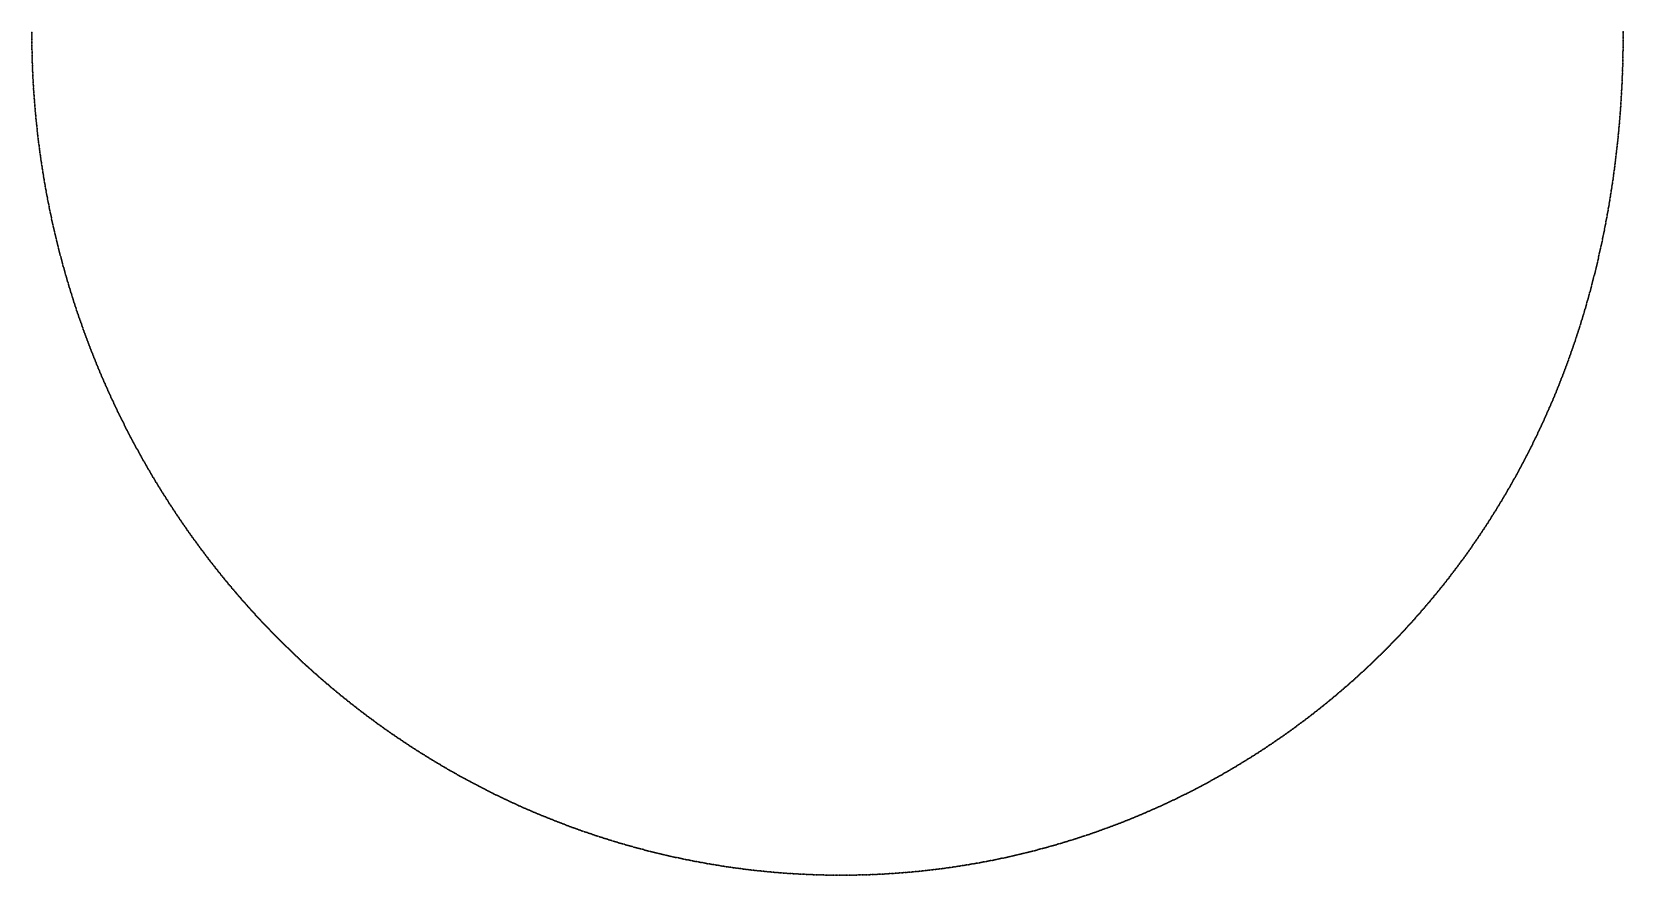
# Model space of a CAD drawing. Header units: metres. Extents: x -299 to 250, y -290 to 291.
# Drawn here: x -299 to 250, y -290 to 0 of the extents above; entities that cross this region are included whole.
import ezdxf

# ---------------------------------------------------------------- set-up
doc = ezdxf.new("R2010")
doc.units = ezdxf.units.M

msp = doc.modelspace()

# ---------------------------------------------------------------- linework, layer by layer
for p in [(-298.55, 0.13), (249.54, 0.34), (249.54, 0), (249.54, 0), (-298.55, -0.37), (-298.55, -0.86), (-298.55, -1.36), (-298.55, -1.85), (-298.54, -2.35), (-298.54, -2.84), (-298.54, -3.34), (-298.53, -3.83), (-298.52, -4.33), (-298.52, -4.82), (-298.51, -5.31), (249.51, -4.61), (249.51, -5.1), (249.52, -3.62), (249.52, -4.12), (249.53, -2.14), (249.53, -2.63), (249.53, -3.13), (249.54, -0.16), (249.54, -0.65), (249.54, -1.15), (249.54, -1.64), (249.54, -1.64), (-298.5, -5.81), (-298.49, -6.3), (-298.48, -6.8), (-298.47, -7.29), (-298.46, -7.79), (-298.44, -8.28), (-298.43, -8.78), (-298.41, -9.27), (-298.4, -9.76), (-298.38, -10.26), (-298.37, -10.75), (249.39, -10.54), (249.41, -10.05), (249.42, -9.55), (249.43, -9.06), (249.44, -8.57), (249.46, -8.07), (249.47, -7.08), (249.47, -7.58), (249.48, -6.59), (249.49, -6.09), (249.5, -5.6), (-298.35, -11.25), (-298.33, -11.74), (-298.31, -12.24), (-298.29, -12.73), (-298.27, -13.22), (-298.25, -13.72), (-298.23, -14.21), (-298.2, -14.71), (-298.18, -15.2), (-298.15, -15.69), (-298.13, -16.19), (249.2, -15.98), (249.22, -15.49), (249.24, -14.99), (249.26, -14.5), (249.28, -14), (249.3, -13.51), (249.32, -13.01), (249.33, -12.52), (249.35, -12.03), (249.37, -11.53), (249.38, -11.04), (-298.1, -16.68), (-298.07, -17.18), (-298.05, -17.67), (-298.02, -18.16), (-297.99, -18.66), (-297.96, -19.15), (-297.93, -19.64), (-297.89, -20.14), (-297.86, -20.63), (-297.83, -21.12), (-297.79, -21.62), (248.9, -21.91), (248.93, -21.41), (248.96, -20.92), (248.99, -20.43), (249.01, -19.93), (249.04, -19.44), (249.07, -18.94), (249.09, -18.45), (249.11, -17.96), (249.14, -17.46), (249.16, -16.97), (249.18, -16.47), (-297.76, -22.11), (-297.72, -22.6), (-297.68, -23.1), (-297.65, -23.59), (-297.61, -24.08), (-297.57, -24.58), (-297.53, -25.07), (-297.49, -25.56), (-297.45, -26.05), (-297.4, -26.55), (-297.36, -27.04), (248.54, -27.34), (248.58, -26.84), (248.61, -26.35), (248.65, -25.86), (248.68, -25.36), (248.72, -24.87), (248.75, -24.38), (248.78, -23.88), (248.81, -23.39), (248.84, -22.89), (248.87, -22.4), (-297.31, -27.53), (-297.27, -28.03), (-297.22, -28.52), (-297.18, -29.01), (-297.13, -29.5), (-297.08, -29.99), (-297.03, -30.49), (-296.98, -30.98), (-296.93, -31.47), (-296.88, -31.96), (-296.83, -32.45), (248.1, -32.76), (248.14, -32.26), (248.18, -31.77), (248.23, -31.28), (248.27, -30.79), (248.31, -30.29), (248.35, -29.8), (248.39, -29.31), (248.43, -28.81), (248.47, -28.32), (248.51, -27.83), (-296.77, -32.95), (-296.72, -33.44), (-296.67, -33.93), (-296.61, -34.42), (-296.55, -34.91), (-296.5, -35.4), (-296.44, -35.89), (-296.38, -36.39), (-296.32, -36.88), (-296.26, -37.37), (-296.2, -37.86), (-296.14, -38.35), (247.57, -38.17), (247.62, -37.68), (247.67, -37.19), (247.72, -36.7), (247.77, -36.2), (247.82, -35.71), (247.87, -35.22), (247.91, -34.73), (247.96, -34.23), (248.01, -33.74), (248.05, -33.25), (-296.07, -38.84), (-296.01, -39.33), (-295.95, -39.82), (-295.88, -40.31), (-295.82, -40.8), (-295.75, -41.29), (-295.68, -41.78), (-295.61, -42.27), (-295.55, -42.76), (-295.48, -43.25), (-295.41, -43.74), (246.95, -43.58), (247.01, -43.09), (247.07, -42.59), (247.13, -42.1), (247.18, -41.61), (247.24, -41.12), (247.3, -40.63), (247.35, -40.14), (247.41, -39.65), (247.46, -39.15), (247.51, -38.66), (-295.33, -44.23), (-295.26, -44.72), (-295.19, -45.21), (-295.11, -45.7), (-295.04, -46.19), (-294.96, -46.67), (-294.89, -47.16), (-294.81, -47.65), (-294.73, -48.14), (-294.65, -48.63), (-294.58, -49.12), (246.25, -48.97), (246.31, -48.48), (246.38, -47.99), (246.45, -47.5), (246.51, -47.01), (246.58, -46.52), (246.64, -46.03), (246.7, -45.54), (246.77, -45.05), (246.83, -44.56), (246.89, -44.07), (-294.5, -49.6), (-294.41, -50.09), (-294.33, -50.58), (-294.25, -51.07), (-294.17, -51.55), (-294.08, -52.04), (-294, -52.53), (-293.91, -53.02), (-293.82, -53.5), (-293.74, -53.99), (-293.65, -54.48), (245.46, -54.35), (245.53, -53.87), (245.61, -53.38), (245.68, -52.89), (245.76, -52.4), (245.83, -51.91), (245.9, -51.42), (245.97, -50.93), (246.04, -50.44), (246.11, -49.95), (246.18, -49.46), (-293.56, -54.96), (-293.47, -55.45), (-293.38, -55.94), (-293.29, -56.42), (-293.2, -56.91), (-293.1, -57.39), (-293.01, -57.88), (-292.92, -58.36), (-292.82, -58.85), (-292.72, -59.34), (-292.63, -59.82), (244.5, -60.21), (244.58, -59.72), (244.67, -59.24), (244.75, -58.75), (244.83, -58.26), (244.91, -57.77), (244.99, -57.28), (245.07, -56.8), (245.15, -56.31), (245.23, -55.82), (245.31, -55.33), (245.38, -54.84), (-292.53, -60.3), (-292.43, -60.79), (-292.33, -61.27), (-292.23, -61.76), (-292.13, -62.24), (-292.03, -62.73), (-291.93, -63.21), (-291.82, -63.69), (-291.72, -64.18), (-291.62, -64.66), (-291.51, -65.14), (-291.4, -65.63), (243.53, -65.56), (243.62, -65.08), (243.71, -64.59), (243.8, -64.11), (243.89, -63.62), (243.98, -63.13), (244.07, -62.65), (244.16, -62.16), (244.24, -61.67), (244.33, -61.19), (244.42, -60.7), (-291.3, -66.11), (-291.19, -66.59), (-291.08, -67.07), (-290.97, -67.56), (-290.86, -68.04), (-290.75, -68.52), (-290.64, -69), (-290.52, -69.48), (-290.41, -69.97), (-290.3, -70.45), (-290.18, -70.93), (242.47, -70.9), (242.57, -70.41), (242.67, -69.93), (242.77, -69.45), (242.86, -68.96), (242.96, -68.48), (243.06, -67.99), (243.15, -67.51), (243.25, -67.02), (243.34, -66.53), (243.44, -66.05), (-290.06, -71.41), (-289.95, -71.89), (-289.83, -72.37), (-289.71, -72.85), (-289.59, -73.33), (-289.47, -73.81), (-289.35, -74.29), (-289.23, -74.77), (-289.11, -75.25), (-288.99, -75.73), (-288.86, -76.21), (-288.74, -76.68), (241.21, -76.7), (241.32, -76.22), (241.43, -75.73), (241.53, -75.25), (241.64, -74.77), (241.75, -74.29), (241.85, -73.8), (241.96, -73.32), (242.06, -72.84), (242.16, -72.35), (242.27, -71.87), (242.37, -71.38), (-288.61, -77.16), (-288.49, -77.64), (-288.36, -78.12), (-288.23, -78.6), (-288.1, -79.07), (-287.97, -79.55), (-287.84, -80.03), (-287.71, -80.51), (-287.58, -80.98), (-287.45, -81.46), (-287.31, -81.94), (239.96, -81.99), (240.08, -81.51), (240.2, -81.03), (240.31, -80.55), (240.43, -80.07), (240.54, -79.59), (240.65, -79.11), (240.77, -78.63), (240.88, -78.15), (240.99, -77.66), (241.1, -77.18), (-287.18, -82.41), (-287.04, -82.89), (-286.91, -83.36), (-286.77, -83.84), (-286.64, -84.31), (-286.5, -84.79), (-286.36, -85.26), (-286.22, -85.74), (-286.08, -86.21), (-285.94, -86.69), (-285.8, -87.16), (-285.65, -87.63), (238.63, -87.27), (238.75, -86.79), (238.88, -86.31), (239, -85.83), (239.12, -85.35), (239.25, -84.87), (239.37, -84.39), (239.49, -83.91), (239.61, -83.44), (239.73, -82.96), (239.85, -82.48), (-285.51, -88.11), (-285.37, -88.58), (-285.22, -89.05), (-285.08, -89.52), (-284.93, -90), (-284.78, -90.47), (-284.63, -90.94), (-284.48, -91.41), (-284.33, -91.88), (-284.18, -92.36), (-284.03, -92.83), (237.06, -92.99), (237.19, -92.52), (237.33, -92.04), (237.46, -91.56), (237.59, -91.09), (237.73, -90.61), (237.86, -90.13), (237.99, -89.66), (238.12, -89.18), (238.24, -88.7), (238.37, -88.22), (238.5, -87.75), (-283.88, -93.3), (-283.73, -93.77), (-283.57, -94.24), (-283.42, -94.71), (-283.26, -95.18), (-283.11, -95.65), (-282.95, -96.11), (-282.79, -96.58), (-282.64, -97.05), (-282.48, -97.52), (-282.32, -97.99), (-282.16, -98.46), (235.52, -98.21), (235.67, -97.74), (235.81, -97.26), (235.95, -96.79), (236.09, -96.32), (236.23, -95.84), (236.37, -95.37), (236.51, -94.89), (236.65, -94.42), (236.79, -93.94), (236.92, -93.47), (-281.99, -98.92), (-281.83, -99.39), (-281.67, -99.86), (-281.5, -100.32), (-281.34, -100.79), (-281.17, -101.26), (-281.01, -101.72), (-280.84, -102.19), (-280.67, -102.65), (-280.51, -103.12), (-280.34, -103.58), (-280.17, -104.05), (233.74, -103.87), (233.89, -103.4), (234.05, -102.93), (234.2, -102.46), (234.35, -101.99), (234.5, -101.52), (234.65, -101.05), (234.8, -100.57), (234.94, -100.1), (235.09, -99.63), (235.24, -99.16), (235.38, -98.68), (-280, -104.51), (-279.82, -104.98), (-279.65, -105.44), (-279.48, -105.9), (-279.3, -106.37), (-279.13, -106.83), (-278.95, -107.29), (-278.78, -107.75), (-278.6, -108.21), (-278.42, -108.68), (-278.24, -109.14), (-278.06, -109.6), (231.84, -109.49), (232, -109.03), (232.17, -108.56), (232.33, -108.09), (232.49, -107.62), (232.65, -107.16), (232.81, -106.69), (232.96, -106.22), (233.12, -105.75), (233.28, -105.28), (233.43, -104.81), (233.59, -104.34), (-277.88, -110.06), (-277.7, -110.52), (-277.52, -110.98), (-277.34, -111.44), (-277.16, -111.9), (-276.97, -112.36), (-276.79, -112.82), (-276.6, -113.27), (-276.42, -113.73), (-276.23, -114.19), (-276.04, -114.65), (229.83, -115.08), (230, -114.61), (230.17, -114.15), (230.34, -113.69), (230.51, -113.22), (230.68, -112.76), (230.85, -112.29), (231.02, -111.83), (231.18, -111.36), (231.35, -110.89), (231.51, -110.43), (231.68, -109.96), (-275.85, -115.1), (-275.66, -115.56), (-275.47, -116.02), (-275.28, -116.47), (-275.09, -116.93), (-274.9, -117.39), (-274.7, -117.84), (-274.51, -118.3), (-274.32, -118.75), (-274.12, -119.2), (-273.92, -119.66), (-273.73, -120.11), (-273.53, -120.57), (227.88, -120.16), (228.06, -119.7), (228.24, -119.24), (228.42, -118.78), (228.6, -118.31), (228.78, -117.85), (228.96, -117.39), (229.13, -116.93), (229.31, -116.47), (229.48, -116), (229.66, -115.54), (-273.33, -121.02), (-273.13, -121.47), (-272.93, -121.92), (-272.73, -122.38), (-272.53, -122.83), (-272.33, -123.28), (-272.12, -123.73), (-271.92, -124.18), (-271.72, -124.63), (-271.51, -125.08), (-271.3, -125.53), (-271.1, -125.98), (225.65, -125.66), (225.84, -125.2), (226.03, -124.74), (226.22, -124.29), (226.41, -123.83), (226.59, -123.37), (226.78, -122.91), (226.97, -122.45), (227.15, -122), (227.34, -121.54), (227.52, -121.08), (227.7, -120.62), (-270.89, -126.43), (-270.68, -126.88), (-270.47, -127.33), (-270.26, -127.77), (-270.05, -128.22), (-269.84, -128.67), (-269.63, -129.11), (-269.42, -129.56), (-269.2, -130.01), (-268.99, -130.45), (-268.77, -130.9), (-268.56, -131.34), (223.3, -131.11), (223.5, -130.65), (223.7, -130.2), (223.9, -129.75), (224.1, -129.29), (224.29, -128.84), (224.49, -128.39), (224.68, -127.93), (224.88, -127.48), (225.07, -127.02), (225.27, -126.57), (225.46, -126.11), (-268.34, -131.79), (-268.12, -132.23), (-267.9, -132.68), (-267.69, -133.12), (-267.47, -133.56), (-267.25, -134), (-267.02, -134.45), (-266.8, -134.89), (-266.58, -135.33), (-266.36, -135.77), (-266.13, -136.21), (-265.91, -136.65), (220.62, -136.95), (220.84, -136.5), (221.05, -136.06), (221.25, -135.61), (221.46, -135.16), (221.67, -134.71), (221.88, -134.26), (222.08, -133.81), (222.29, -133.36), (222.49, -132.91), (222.7, -132.46), (222.9, -132.01), (223.1, -131.56), (-265.68, -137.09), (-265.46, -137.53), (-265.23, -137.97), (-265, -138.41), (-264.77, -138.85), (-264.54, -139.29), (-264.31, -139.73), (-264.08, -140.16), (-263.85, -140.6), (-263.62, -141.04), (-263.39, -141.47), (-263.15, -141.91), (-262.92, -142.34), (218.04, -142.29), (218.26, -141.85), (218.48, -141.41), (218.69, -140.96), (218.91, -140.52), (219.13, -140.07), (219.34, -139.63), (219.56, -139.18), (219.77, -138.74), (219.99, -138.29), (220.2, -137.85), (220.41, -137.4), (-262.68, -142.78), (-262.45, -143.21), (-262.21, -143.65), (-261.97, -144.08), (-261.73, -144.52), (-261.5, -144.95), (-261.26, -145.38), (-261.02, -145.81), (-260.77, -146.25), (-260.53, -146.68), (-260.29, -147.11), (-260.05, -147.54), (-259.8, -147.97), (215.34, -147.58), (215.57, -147.14), (215.8, -146.7), (216.02, -146.26), (216.25, -145.82), (216.48, -145.38), (216.7, -144.94), (216.93, -144.5), (217.15, -144.06), (217.37, -143.62), (217.59, -143.18), (217.82, -142.73), (-259.56, -148.4), (-259.31, -148.83), (-259.07, -149.26), (-258.82, -149.69), (-258.57, -150.11), (-258.32, -150.54), (-258.07, -150.97), (-257.82, -151.4), (-257.57, -151.82), (-257.32, -152.25), (-257.07, -152.67), (-256.82, -153.1), (212.29, -153.24), (212.53, -152.8), (212.76, -152.37), (213, -151.94), (213.24, -151.5), (213.48, -151.07), (213.71, -150.63), (213.95, -150.2), (214.18, -149.76), (214.41, -149.33), (214.65, -148.89), (214.88, -148.45), (215.11, -148.02), (-256.56, -153.52), (-256.31, -153.95), (-256.06, -154.37), (-255.8, -154.8), (-255.54, -155.22), (-255.29, -155.64), (-255.03, -156.06), (-254.77, -156.48), (-254.51, -156.91), (-254.25, -157.33), (-253.99, -157.75), (-253.73, -158.17), (-253.47, -158.59), (209.1, -158.82), (209.35, -158.39), (209.6, -157.97), (209.84, -157.54), (210.09, -157.11), (210.34, -156.68), (210.59, -156.25), (210.83, -155.82), (211.07, -155.39), (211.32, -154.96), (211.56, -154.53), (211.8, -154.1), (212.04, -153.67), (-253.21, -159.01), (-252.94, -159.42), (-252.68, -159.84), (-252.41, -160.26), (-252.15, -160.68), (-251.88, -161.09), (-251.61, -161.51), (-251.35, -161.93), (-251.08, -162.34), (-250.81, -162.76), (-250.54, -163.17), (-250.27, -163.59), (-250, -164), (-249.73, -164.41), (205.78, -164.33), (206.04, -163.91), (206.3, -163.49), (206.56, -163.06), (206.82, -162.64), (207.07, -162.22), (207.33, -161.79), (207.58, -161.37), (207.84, -160.95), (208.09, -160.52), (208.34, -160.1), (208.6, -159.67), (208.85, -159.25), (-249.45, -164.82), (-249.18, -165.24), (-248.91, -165.65), (-248.63, -166.06), (-248.36, -166.47), (-248.08, -166.88), (-247.8, -167.29), (-247.53, -167.7), (-247.25, -168.11), (-246.97, -168.52), (-246.69, -168.93), (-246.41, -169.33), (-246.13, -169.74), (202.34, -169.76), (202.61, -169.34), (202.88, -168.93), (203.14, -168.51), (203.41, -168.09), (203.68, -167.68), (203.94, -167.26), (204.21, -166.84), (204.47, -166.43), (204.74, -166.01), (205, -165.59), (205.26, -165.17), (205.52, -164.75), (-245.85, -170.15), (-245.56, -170.55), (-245.28, -170.96), (-245, -171.36), (-244.71, -171.77), (-244.43, -172.17), (-244.14, -172.58), (-243.85, -172.98), (-243.57, -173.38), (-243.28, -173.78), (-242.99, -174.18), (-242.7, -174.59), (-242.41, -174.99), (-242.12, -175.39), (198.77, -175.1), (199.05, -174.69), (199.32, -174.29), (199.6, -173.88), (199.88, -173.47), (200.15, -173.06), (200.43, -172.65), (200.7, -172.23), (200.98, -171.82), (201.25, -171.41), (201.52, -171), (201.8, -170.58), (202.07, -170.17), (-241.83, -175.79), (-241.54, -176.19), (-241.25, -176.58), (-240.95, -176.98), (-240.66, -177.38), (-240.36, -177.78), (-240.07, -178.17), (-239.77, -178.57), (-239.47, -178.97), (-239.18, -179.36), (-238.88, -179.76), (-238.58, -180.15), (-238.28, -180.54), (194.78, -180.76), (195.07, -180.36), (195.36, -179.96), (195.64, -179.56), (195.93, -179.16), (196.22, -178.75), (196.5, -178.35), (196.79, -177.95), (197.07, -177.54), (197.36, -177.14), (197.64, -176.73), (197.92, -176.32), (198.21, -175.92), (198.49, -175.51), (-237.98, -180.94), (-237.68, -181.33), (-237.38, -181.72), (-237.08, -182.11), (-236.77, -182.5), (-236.47, -182.89), (-236.17, -183.28), (-235.86, -183.67), (-235.56, -184.06), (-235.25, -184.45), (-234.94, -184.84), (-234.63, -185.23), (-234.33, -185.61), (-234.02, -186), (190.64, -186.32), (190.94, -185.92), (191.24, -185.53), (191.54, -185.14), (191.84, -184.74), (192.14, -184.35), (192.43, -183.95), (192.73, -183.55), (193.02, -183.16), (193.32, -182.76), (193.61, -182.36), (193.9, -181.96), (194.2, -181.56), (194.49, -181.16), (-233.71, -186.38), (-233.4, -186.77), (-233.09, -187.15), (-232.78, -187.54), (-232.46, -187.92), (-232.15, -188.3), (-231.84, -188.69), (-231.52, -189.07), (-231.21, -189.45), (-230.89, -189.83), (-230.58, -190.21), (-230.26, -190.59), (-229.94, -190.97), (-229.62, -191.35), (-229.3, -191.73), (186.37, -191.76), (186.68, -191.38), (186.99, -190.99), (187.3, -190.61), (187.61, -190.22), (187.91, -189.83), (188.22, -189.44), (188.52, -189.05), (188.83, -188.66), (189.13, -188.27), (189.44, -187.88), (189.74, -187.49), (190.04, -187.1), (190.34, -186.71), (-228.98, -192.1), (-228.66, -192.48), (-228.34, -192.86), (-228.02, -193.23), (-227.7, -193.61), (-227.38, -193.98), (-227.05, -194.36), (-226.73, -194.73), (-226.4, -195.1), (-226.08, -195.48), (-225.75, -195.85), (-225.43, -196.22), (-225.1, -196.59), (-224.77, -196.96), (181.95, -197.1), (182.27, -196.72), (182.59, -196.34), (182.91, -195.96), (183.23, -195.58), (183.55, -195.2), (183.86, -194.82), (184.18, -194.44), (184.49, -194.06), (184.81, -193.68), (185.12, -193.3), (185.43, -192.92), (185.75, -192.53), (186.06, -192.15), (-224.44, -197.33), (-224.11, -197.7), (-223.78, -198.07), (-223.45, -198.44), (-223.12, -198.8), (-222.79, -199.17), (-222.46, -199.54), (-222.12, -199.9), (-221.79, -200.27), (-221.46, -200.63), (-221.12, -200.99), (-220.79, -201.36), (-220.45, -201.72), (-220.11, -202.08), (-219.78, -202.44), (177.07, -202.68), (177.4, -202.31), (177.73, -201.94), (178.06, -201.57), (178.39, -201.2), (178.72, -200.83), (179.04, -200.46), (179.37, -200.09), (179.69, -199.72), (180.02, -199.35), (180.34, -198.97), (180.67, -198.6), (180.99, -198.22), (181.31, -197.85), (181.63, -197.47), (-219.44, -202.81), (-219.1, -203.17), (-218.76, -203.53), (-218.42, -203.88), (-218.08, -204.24), (-217.74, -204.6), (-217.4, -204.96), (-217.05, -205.32), (-216.71, -205.67), (-216.37, -206.03), (-216.02, -206.38), (-215.68, -206.74), (-215.33, -207.09), (-214.99, -207.44), (-214.64, -207.8), (-214.29, -208.15), (172.04, -208.13), (172.38, -207.77), (172.72, -207.41), (173.05, -207.05), (173.39, -206.69), (173.73, -206.33), (174.07, -205.97), (174.4, -205.6), (174.74, -205.24), (175.07, -204.88), (175.41, -204.51), (175.74, -204.15), (176.08, -203.78), (176.41, -203.42), (176.74, -203.05), (-213.94, -208.5), (-213.59, -208.85), (-213.25, -209.2), (-212.9, -209.55), (-212.55, -209.9), (-212.19, -210.25), (-211.84, -210.6), (-211.49, -210.94), (-211.14, -211.29), (-210.78, -211.64), (-210.43, -211.98), (-210.08, -212.33), (-209.72, -212.67), (-209.36, -213.01), (-209.01, -213.36), (-208.65, -213.7), (166.85, -213.43), (167.2, -213.08), (167.55, -212.73), (167.9, -212.38), (168.25, -212.03), (168.59, -211.68), (168.94, -211.33), (169.29, -210.97), (169.63, -210.62), (169.98, -210.27), (170.32, -209.91), (170.67, -209.56), (171.01, -209.2), (171.35, -208.84), (171.69, -208.49), (-208.29, -214.04), (-207.93, -214.38), (-207.58, -214.72), (-207.22, -215.06), (-206.86, -215.4), (-206.5, -215.74), (-206.13, -216.08), (-205.77, -216.41), (-205.41, -216.75), (-205.05, -217.08), (-204.68, -217.42), (-204.32, -217.75), (-203.95, -218.09), (-203.59, -218.42), (-203.22, -218.75), (-202.86, -219.09), (161.15, -218.93), (161.51, -218.59), (161.87, -218.25), (162.23, -217.91), (162.59, -217.57), (162.95, -217.23), (163.31, -216.89), (163.67, -216.54), (164.02, -216.2), (164.38, -215.86), (164.73, -215.51), (165.09, -215.17), (165.44, -214.82), (165.79, -214.47), (166.15, -214.13), (166.5, -213.78), (-202.49, -219.42), (-202.12, -219.75), (-201.75, -220.08), (-201.38, -220.41), (-201.01, -220.74), (-200.64, -221.07), (-200.27, -221.39), (-199.9, -221.72), (-199.53, -222.05), (-199.16, -222.37), (-198.79, -222.7), (-198.41, -223.02), (-198.04, -223.34), (-197.66, -223.67), (-197.29, -223.99), (-196.91, -224.31), (-196.54, -224.63), (154.92, -224.57), (155.3, -224.25), (155.67, -223.92), (156.04, -223.59), (156.41, -223.26), (156.78, -222.93), (157.14, -222.6), (157.51, -222.27), (157.88, -221.94), (158.24, -221.61), (158.61, -221.27), (158.98, -220.94), (159.34, -220.61), (159.7, -220.27), (160.07, -219.94), (160.43, -219.6), (160.79, -219.26), (-196.16, -224.95), (-195.78, -225.27), (-195.4, -225.59), (-195.03, -225.91), (-194.65, -226.23), (-194.27, -226.54), (-193.89, -226.86), (-193.51, -227.17), (-193.12, -227.49), (-192.74, -227.8), (-192.36, -228.12), (-191.98, -228.43), (-191.59, -228.74), (-191.21, -229.05), (-190.82, -229.36), (-190.44, -229.67), (-190.05, -229.98), (148.52, -230.02), (148.9, -229.7), (149.28, -229.39), (149.66, -229.07), (150.04, -228.75), (150.42, -228.44), (150.8, -228.12), (151.18, -227.8), (151.55, -227.48), (151.93, -227.16), (152.31, -226.84), (152.68, -226.52), (153.06, -226.19), (153.43, -225.87), (153.81, -225.55), (154.18, -225.22), (154.55, -224.9), (-189.67, -230.29), (-189.28, -230.6), (-188.89, -230.91), (-188.51, -231.22), (-188.12, -231.52), (-187.73, -231.83), (-187.34, -232.13), (-186.95, -232.44), (-186.56, -232.74), (-186.17, -233.04), (-185.78, -233.34), (-185.38, -233.65), (-184.99, -233.95), (-184.6, -234.25), (-184.2, -234.55), (-183.81, -234.84), (-183.41, -235.14), (-183.02, -235.44), (141.55, -235.56), (141.94, -235.26), (142.33, -234.95), (142.73, -234.65), (143.12, -234.35), (143.51, -234.04), (143.89, -233.74), (144.28, -233.43), (144.67, -233.12), (145.06, -232.82), (145.44, -232.51), (145.83, -232.2), (146.22, -231.89), (146.6, -231.58), (146.99, -231.27), (147.37, -230.96), (147.75, -230.64), (148.14, -230.33), (-182.62, -235.74), (-182.23, -236.03), (-181.83, -236.33), (-181.43, -236.62), (-181.03, -236.91), (-180.64, -237.21), (-180.24, -237.5), (-179.84, -237.79), (-179.44, -238.08), (-179.04, -238.37), (-178.63, -238.66), (-178.23, -238.95), (-177.83, -239.24), (-177.43, -239.52), (-177.03, -239.81), (-176.62, -240.1), (-176.22, -240.38), (-175.81, -240.67), (-175.41, -240.95), (134, -241.15), (134.4, -240.86), (134.8, -240.57), (135.2, -240.28), (135.61, -239.99), (136.01, -239.7), (136.41, -239.41), (136.8, -239.12), (137.2, -238.83), (137.6, -238.53), (138, -238.24), (138.4, -237.94), (138.79, -237.65), (139.19, -237.35), (139.58, -237.05), (139.98, -236.76), (140.37, -236.46), (140.77, -236.16), (141.16, -235.86), (-175, -241.23), (-174.6, -241.52), (-174.19, -241.8), (-173.78, -242.08), (-173.37, -242.36), (-172.97, -242.64), (-172.56, -242.92), (-172.15, -243.19), (-171.74, -243.47), (-171.33, -243.75), (-170.92, -244.02), (-170.51, -244.3), (-170.1, -244.57), (-169.68, -244.84), (-169.27, -245.12), (-168.86, -245.39), (-168.44, -245.66), (-168.03, -245.93), (-167.62, -246.2), (-167.2, -246.47), (126.25, -246.47), (126.67, -246.2), (127.08, -245.92), (127.49, -245.65), (127.9, -245.37), (128.31, -245.09), (128.72, -244.82), (129.13, -244.54), (129.54, -244.26), (129.95, -243.98), (130.35, -243.7), (130.76, -243.42), (131.17, -243.14), (131.57, -242.86), (131.98, -242.57), (132.38, -242.29), (132.79, -242.01), (133.19, -241.72), (133.6, -241.43), (-166.79, -246.74), (-166.37, -247.01), (-165.95, -247.27), (-165.54, -247.54), (-165.12, -247.8), (-164.7, -248.07), (-164.28, -248.33), (-163.86, -248.59), (-163.44, -248.86), (-163.02, -249.12), (-162.6, -249.38), (-162.18, -249.64), (-161.76, -249.9), (-161.34, -250.16), (-160.92, -250.41), (-160.5, -250.67), (-160.07, -250.93), (-159.65, -251.18), (-159.23, -251.44), (-158.8, -251.69), (-158.38, -251.95), (117.48, -252.03), (117.9, -251.77), (118.33, -251.51), (118.75, -251.25), (119.17, -250.99), (119.59, -250.73), (120.01, -250.47), (120.43, -250.21), (120.85, -249.95), (121.27, -249.69), (121.69, -249.42), (122.1, -249.16), (122.52, -248.89), (122.94, -248.63), (123.35, -248.36), (123.77, -248.09), (124.19, -247.82), (124.6, -247.55), (125.01, -247.28), (125.43, -247.01), (125.84, -246.74), (-157.95, -252.2), (-157.53, -252.45), (-157.1, -252.7), (-156.67, -252.95), (-156.25, -253.2), (-155.82, -253.45), (-155.39, -253.7), (-154.96, -253.94), (-154.53, -254.19), (-154.1, -254.44), (-153.67, -254.68), (-153.24, -254.93), (-152.81, -255.17), (-152.38, -255.41), (-151.95, -255.65), (-151.52, -255.89), (-151.09, -256.13), (-150.65, -256.37), (-150.22, -256.61), (-149.79, -256.85), (-149.35, -257.09), (-148.92, -257.32), (-148.48, -257.56), (108.06, -257.47), (108.5, -257.23), (108.93, -256.99), (109.36, -256.75), (109.79, -256.51), (110.22, -256.27), (110.65, -256.03), (111.08, -255.78), (111.51, -255.54), (111.94, -255.29), (112.37, -255.05), (112.8, -254.8), (113.23, -254.55), (113.66, -254.3), (114.08, -254.05), (114.51, -253.8), (114.94, -253.55), (115.36, -253.3), (115.79, -253.05), (116.21, -252.79), (116.63, -252.54), (117.06, -252.28), (-148.05, -257.79), (-147.61, -258.03), (-147.18, -258.26), (-146.74, -258.49), (-146.3, -258.73), (-145.87, -258.96), (-145.43, -259.19), (-144.99, -259.42), (-144.55, -259.64), (-144.11, -259.87), (-143.67, -260.1), (-143.23, -260.32), (-142.79, -260.55), (-142.35, -260.77), (-141.91, -261), (-141.47, -261.22), (-141.03, -261.44), (-140.59, -261.66), (-140.14, -261.89), (-139.7, -262.1), (-139.26, -262.32), (-138.81, -262.54), (-138.37, -262.76), (-137.92, -262.98), (97.54, -262.97), (97.99, -262.75), (98.43, -262.53), (98.87, -262.31), (99.31, -262.08), (99.76, -261.86), (100.2, -261.64), (100.64, -261.41), (101.08, -261.19), (101.52, -260.96), (101.96, -260.74), (102.4, -260.51), (102.83, -260.28), (103.27, -260.05), (103.71, -259.82), (104.15, -259.59), (104.58, -259.36), (105.02, -259.12), (105.46, -258.89), (105.89, -258.66), (106.33, -258.42), (106.76, -258.19), (107.2, -257.95), (107.63, -257.71), (-137.48, -263.19), (-137.03, -263.41), (-136.59, -263.62), (-136.14, -263.83), (-135.69, -264.05), (-135.25, -264.26), (-134.8, -264.47), (-134.35, -264.68), (-133.9, -264.89), (-133.46, -265.1), (-133.01, -265.3), (-132.56, -265.51), (-132.11, -265.72), (-131.66, -265.92), (-131.21, -266.13), (-130.76, -266.33), (-130.31, -266.53), (-129.85, -266.73), (-129.4, -266.94), (-128.95, -267.14), (-128.5, -267.34), (-128.04, -267.53), (-127.59, -267.73), (-127.14, -267.93), (-126.68, -268.13), (-126.23, -268.32), (-125.77, -268.52), (85.88, -268.38), (86.33, -268.18), (86.78, -267.98), (87.24, -267.78), (87.69, -267.58), (88.14, -267.38), (88.59, -267.18), (89.04, -266.98), (89.5, -266.77), (89.95, -266.57), (90.4, -266.36), (90.85, -266.16), (91.29, -265.95), (91.74, -265.74), (92.19, -265.53), (92.64, -265.32), (93.09, -265.11), (93.54, -264.9), (93.98, -264.69), (94.43, -264.48), (94.87, -264.27), (95.32, -264.05), (95.77, -263.84), (96.21, -263.62), (96.66, -263.4), (97.1, -263.19), (-125.32, -268.71), (-124.86, -268.9), (-124.41, -269.09), (-123.95, -269.29), (-123.5, -269.48), (-123.04, -269.67), (-122.58, -269.85), (-122.12, -270.04), (-121.67, -270.23), (-121.21, -270.42), (-120.75, -270.6), (-120.29, -270.79), (-119.83, -270.97), (-119.37, -271.15), (-118.91, -271.33), (-118.45, -271.52), (-117.99, -271.7), (-117.53, -271.88), (-117.07, -272.05), (-116.61, -272.23), (-116.15, -272.41), (-115.69, -272.59), (-115.22, -272.76), (-114.76, -272.94), (-114.3, -273.11), (-113.83, -273.28), (-113.37, -273.46), (-112.91, -273.63), (-112.44, -273.8), (-111.98, -273.97), (72.11, -273.9), (72.57, -273.73), (73.04, -273.56), (73.5, -273.38), (73.96, -273.21), (74.43, -273.03), (74.89, -272.86), (75.35, -272.68), (75.81, -272.5), (76.27, -272.32), (76.73, -272.14), (77.19, -271.96), (77.65, -271.78), (78.11, -271.6), (78.57, -271.42), (79.03, -271.23), (79.49, -271.05), (79.95, -270.86), (80.41, -270.68), (80.87, -270.49), (81.32, -270.3), (81.78, -270.11), (82.24, -269.92), (82.69, -269.73), (83.15, -269.54), (83.61, -269.35), (84.06, -269.16), (84.52, -268.96), (84.97, -268.77), (85.42, -268.57), (-111.51, -274.14), (-111.05, -274.3), (-110.58, -274.47), (-110.12, -274.64), (-109.65, -274.8), (-109.18, -274.97), (-108.72, -275.13), (-108.25, -275.29), (-107.78, -275.46), (-107.31, -275.62), (-106.85, -275.78), (-106.38, -275.94), (-105.91, -276.09), (-105.44, -276.25), (-104.97, -276.41), (-104.5, -276.57), (-104.03, -276.72), (-103.56, -276.87), (-103.09, -277.03), (-102.62, -277.18), (-102.15, -277.33), (-101.68, -277.48), (-101.21, -277.63), (-100.74, -277.78), (-100.27, -277.93), (-99.8, -278.08), (-99.32, -278.23), (-98.85, -278.37), (-98.38, -278.52), (-97.9, -278.66), (-97.43, -278.8), (-96.96, -278.95), (-96.48, -279.09), (-96.01, -279.23), (-95.53, -279.37), (-95.06, -279.51), (55.21, -279.5), (55.69, -279.36), (56.16, -279.21), (56.63, -279.07), (57.11, -278.93), (57.58, -278.79), (58.05, -278.64), (58.53, -278.5), (59, -278.35), (59.47, -278.2), (59.94, -278.06), (60.41, -277.91), (60.89, -277.76), (61.36, -277.61), (61.83, -277.46), (62.3, -277.3), (62.77, -277.15), (63.24, -277), (63.71, -276.84), (64.18, -276.68), (64.65, -276.53), (65.12, -276.37), (65.58, -276.21), (66.05, -276.05), (66.52, -275.89), (66.99, -275.73), (67.45, -275.57), (67.92, -275.41), (68.39, -275.24), (68.85, -275.08), (69.32, -274.91), (69.79, -274.74), (70.25, -274.58), (70.72, -274.41), (71.18, -274.24), (71.65, -274.07), (-94.59, -279.64), (-94.11, -279.78), (-93.63, -279.92), (-93.16, -280.05), (-92.68, -280.19), (-92.21, -280.32), (-91.73, -280.45), (-91.25, -280.59), (-90.78, -280.72), (-90.3, -280.85), (-89.82, -280.98), (-89.34, -281.1), (-88.87, -281.23), (-88.39, -281.36), (-87.91, -281.48), (-87.43, -281.61), (-86.95, -281.73), (-86.47, -281.86), (-85.99, -281.98), (-85.52, -282.1), (-85.04, -282.22), (-84.56, -282.34), (-84.08, -282.46), (-83.6, -282.58), (-83.12, -282.69), (-82.63, -282.81), (-82.15, -282.93), (-81.67, -283.04), (-81.19, -283.15), (-80.71, -283.27), (-80.23, -283.38), (-79.75, -283.49), (-79.26, -283.6), (-78.78, -283.71), (-78.3, -283.82), (-77.82, -283.92), (-77.33, -284.03), (-76.85, -284.14), (-76.37, -284.24), (-75.88, -284.34), (-75.4, -284.45), (-74.91, -284.55), (-74.43, -284.65), (-73.95, -284.75), (-73.46, -284.85), (-72.98, -284.95), (33.14, -284.97), (33.62, -284.87), (34.11, -284.77), (34.59, -284.67), (35.07, -284.57), (35.56, -284.47), (36.04, -284.37), (36.53, -284.26), (37.01, -284.16), (37.49, -284.05), (37.97, -283.94), (38.46, -283.84), (38.94, -283.73), (39.42, -283.62), (39.9, -283.51), (40.39, -283.39), (40.87, -283.28), (41.35, -283.17), (41.83, -283.05), (42.31, -282.94), (42.79, -282.82), (43.27, -282.71), (43.75, -282.59), (44.23, -282.47), (44.71, -282.35), (45.19, -282.23), (45.67, -282.11), (46.15, -281.99), (46.63, -281.86), (47.11, -281.74), (47.59, -281.61), (48.07, -281.49), (48.54, -281.36), (49.02, -281.23), (49.5, -281.11), (49.98, -280.98), (50.45, -280.85), (50.93, -280.72), (51.41, -280.58), (51.88, -280.45), (52.36, -280.32), (52.84, -280.18), (53.31, -280.05), (53.79, -279.91), (54.26, -279.77), (54.74, -279.63), (-72.49, -285.05), (-72.01, -285.14), (-71.52, -285.24), (-71.04, -285.33), (-70.55, -285.43), (-70.07, -285.52), (-69.58, -285.61), (-69.09, -285.71), (-68.61, -285.8), (-68.12, -285.89), (-67.63, -285.97), (-67.15, -286.06), (-66.66, -286.15), (-66.17, -286.24), (-65.69, -286.32), (-65.2, -286.41), (-64.71, -286.49), (-64.22, -286.57), (-63.74, -286.65), (-63.25, -286.73), (-62.76, -286.81), (-62.27, -286.89), (-61.78, -286.97), (-61.3, -287.05), (-60.81, -287.12), (-60.32, -287.2), (-59.83, -287.27), (-59.34, -287.35), (-58.85, -287.42), (-58.36, -287.49), (-57.87, -287.56), (-57.38, -287.63), (-56.89, -287.7), (-56.4, -287.77), (-55.91, -287.84), (-55.42, -287.9), (-54.93, -287.97), (-54.44, -288.03), (-53.95, -288.1), (-53.46, -288.16), (-52.97, -288.22), (-52.48, -288.28), (-51.99, -288.34), (-51.5, -288.4), (-51.01, -288.46), (-50.52, -288.52), (-50.02, -288.57), (-49.53, -288.63), (-49.04, -288.68), (-48.55, -288.74), (-48.06, -288.79), (-47.57, -288.84), (-47.07, -288.89), (-46.58, -288.94), (-46.09, -288.99), (-45.6, -289.04), (-45.11, -289.09), (-44.61, -289.13), (-44.12, -289.18), (-43.63, -289.22), (-43.14, -289.27), (-42.64, -289.31), (-42.15, -289.35), (-41.66, -289.39), (-41.16, -289.43), (-40.67, -289.47), (-40.18, -289.51), (-39.68, -289.55), (-39.19, -289.58), (-38.7, -289.62), (-38.2, -289.65), (-37.71, -289.69), (-37.22, -289.72), (-36.72, -289.75), (-36.23, -289.78), (-35.74, -289.81), (-35.24, -289.84), (-34.75, -289.87), (-34.26, -289.89), (-33.76, -289.92), (-33.27, -289.95), (-32.77, -289.97), (-32.28, -289.99), (-31.79, -290.02), (-31.29, -290.04), (-30.8, -290.06), (-30.3, -290.08), (-29.81, -290.1), (-29.32, -290.12), (-28.82, -290.13), (-28.33, -290.15), (-27.83, -290.17), (-27.34, -290.18), (-26.84, -290.19), (-26.35, -290.21), (-25.85, -290.22), (-25.36, -290.23), (-24.87, -290.24), (-24.37, -290.25), (-23.88, -290.26), (-23.38, -290.26), (-22.89, -290.27), (-22.39, -290.27), (-21.9, -290.28), (-21.4, -290.28), (-20.91, -290.28), (-20.41, -290.29), (-19.92, -290.29), (-19.43, -290.29), (-18.93, -290.28), (-18.44, -290.28), (-17.94, -290.28), (-17.45, -290.28), (-16.95, -290.27), (-16.46, -290.26), (-15.96, -290.26), (-15.47, -290.25), (-14.97, -290.24), (-14.48, -290.23), (-13.99, -290.22), (-13.49, -290.21), (-13, -290.2), (-12.5, -290.19), (-12.01, -290.17), (-11.51, -290.16), (-11.02, -290.14), (-10.53, -290.12), (-10.03, -290.11), (-9.54, -290.09), (-9.04, -290.07), (-8.55, -290.05), (-8.05, -290.03), (-7.56, -290.01), (-7.07, -289.98), (-6.57, -289.96), (-6.08, -289.93), (-5.58, -289.91), (-5.09, -289.88), (-4.6, -289.85), (-4.1, -289.82), (-3.61, -289.8), (-3.12, -289.76), (-2.62, -289.73), (-2.13, -289.7), (-1.64, -289.67), (-1.14, -289.63), (-0.65, -289.6), (-0.16, -289.56), (0.34, -289.53), (0.83, -289.49), (1.32, -289.45), (1.82, -289.41), (2.31, -289.37), (2.8, -289.33), (3.3, -289.29), (3.79, -289.24), (4.28, -289.2), (4.77, -289.15), (5.27, -289.11), (5.76, -289.06), (6.25, -289.01), (6.74, -288.96), (7.23, -288.91), (7.73, -288.86), (8.22, -288.81), (8.71, -288.76), (9.2, -288.71), (9.69, -288.65), (10.18, -288.6), (10.68, -288.54), (11.17, -288.48), (11.66, -288.43), (12.15, -288.37), (12.64, -288.31), (13.13, -288.25), (13.62, -288.18), (14.11, -288.12), (14.6, -288.06), (15.09, -287.99), (15.58, -287.93), (16.07, -287.86), (16.56, -287.8), (17.05, -287.73), (17.54, -287.66), (18.03, -287.59), (18.52, -287.52), (19.01, -287.45), (19.5, -287.37), (19.99, -287.3), (20.48, -287.23), (20.97, -287.15), (21.46, -287.07), (21.95, -287), (22.43, -286.92), (22.92, -286.84), (23.41, -286.76), (23.9, -286.68), (24.39, -286.6), (24.87, -286.52), (25.36, -286.43), (25.85, -286.35), (26.34, -286.26), (26.82, -286.18), (27.31, -286.09), (27.8, -286), (28.28, -285.91), (28.77, -285.82), (29.25, -285.73), (29.74, -285.64), (30.23, -285.55), (30.71, -285.45), (31.2, -285.36), (31.68, -285.26), (32.17, -285.17), (32.65, -285.07)]:
    msp.add_point(p)

doc.saveas('drawing.dxf')
